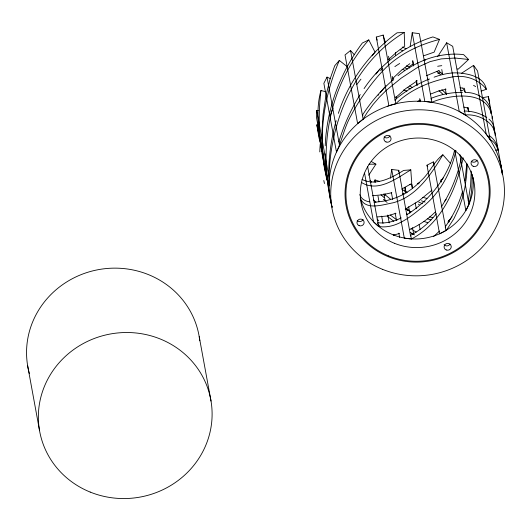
<?xml version="1.0" encoding="UTF-8"?>
<svg xmlns="http://www.w3.org/2000/svg" width="531" height="531" viewBox="0 0 531 531"><rect width="100%" height="100%" fill="white"/><g stroke="black" fill="none" stroke-linecap="round" stroke-linejoin="round"><path stroke-width="0.8" d="M501.49 168.048L501.443 169.283M494.109 130.945C494.474 126.431 492.562 121.851 488.925 119.11M325.231 145.826C326.578 108.848 340.238 72.521 362.348 43.004L368.793 39.911L375.039 52.138L372.151 55.821M467.326 164.225L466.477 176.723L464.89 187.596L462.388 198.076L458.97 208.033L453.952 218.606L447.686 228.29L445.921 230.573L439.588 233.872L426.984 165.207L433.323 161.909L434.497 164.026M318.321 110.435L316.728 110.402L316.456 117.251L329.061 185.916C327.74 126.995 351.96 64.059 404.23 32.471L404.682 46.144L396.684 52.098L388.128 59.824M466.802 163.402L465.017 180.699M502.273 174.195L500.992 165.294M491.095 113.661C491.202 100.897 478.046 92.407 466.271 92.494M495.171 135.485C494.819 121.546 477.528 113.72 465.309 114.981L459.242 111.43L446.644 42.765L452.704 46.316L465.309 114.981M325.556 91.69L320.97 90.496C318.142 114.158 318.66 138.345 323.571 161.703M410.596 236.083L398.794 170.332L391.699 169.475L390.378 178.263M410.184 46.35L412.222 32.763L419.311 33.619L431.915 102.284C447.514 95.401 483.004 89.52 490.644 111.477M398.555 171.931L398.794 170.332M431.053 99.151L431.185 98.308C441.095 94.326 451.781 92.241 462.461 92.348M463.205 157.82C456.116 189.162 441.407 223.564 411.392 238.996L404.303 238.14L391.699 169.475M384.816 195.375L385.114 193.788M461.552 157.249C457.868 174.838 451.071 191.864 441.294 206.957M455.903 150.293C451.357 172.456 439.96 193.377 422.012 207.448C409.813 217.285 395.383 229.226 378.63 226.498L373.492 221.812L364.565 173.179M454.835 150.558L465.86 210.641C472.059 199.689 472.079 186.5 472.079 174.221M330.601 78.734L327.023 77.114L323.864 83.314L336.468 151.979C342.223 140.078 344.48 126.624 351.296 115.068C354.761 108.37 358.697 101.919 362.978 95.713C368.859 87.263 375.125 79.046 382.181 71.539C397.261 55.005 418.129 44.976 439.522 39.394L434.112 52.157L423.738 55.782M454.476 150.685C447.879 177.294 429.878 200.134 406.905 214.697M336.163 120.676C331.238 138.372 328.742 156.731 328.603 175.091L329.505 175.097M462.607 191.2C459.016 203.99 453.029 216.084 445.204 226.81L445.921 230.573M320.97 90.496C315.606 109.393 318.461 129.644 321.388 148.78M338.36 113.368C348.675 81.19 369.888 52.728 397.069 32.803L404.23 32.471M374.143 182.186L375.012 179.903L379.499 181.41M347.719 67.059L339.342 60.441C322.994 98.255 316.934 141.273 327.634 181.476M354.303 54.746L350.526 50.478L345.024 54.952L357.628 123.617L363.131 119.143L367.094 112.658L373.008 104.561L379.499 97.073L386.415 90.224L401.17 78.163L418.103 67.059L430.064 61.636L441.228 58.895L455.18 58.025L468.568 59.485L458.226 69.13L457.158 68.937M450.414 163.322L442.861 154.786C431.072 174.453 416.762 196.37 393.292 202.749C383.083 204.581 365.773 210.9 360.257 198.342M360.23 94.491C351.031 109.2 343.816 125.163 338.897 141.804L339.707 142.162M437.637 56.591L438.533 55.211M446.644 42.765L439.011 54.481L439.27 55.914M368.726 175.217L375.908 164.185L371.189 161.431M464.094 111.729L464.579 111.006C472.364 111.152 480.243 113.203 486.788 117.517M364.08 88.597C380.296 64.278 404.967 45.606 432.884 36.918L439.522 39.394M375.961 74.068L379.891 68.97M446.153 199.291L444.56 201.395M378.152 95.301L378.822 94.412M452.014 216.84L447.945 221.931M380.183 92.659L385.825 85.883M368.793 39.911C329.193 84.874 318.009 147.638 331.643 204.959M443.418 177.679L440.531 181.19M436.356 213.747C429.38 222.529 420.685 230.023 410.722 235.226L411.392 238.996M387.736 106.446L388.612 105.37M339.342 60.441L334.722 65.744L330.083 79L325.815 96.27L323.087 114.404L321.985 130.965L322.178 148.726L323.791 164.643L326.95 180.354M377.375 223.378L377.999 222.741C386.017 223.704 394.121 221.473 401.25 217.889M392.396 78.78L401.21 70.45L409.846 63.674M395.622 97.611L405.817 88.564L417.306 80.745M435.154 212.095C427.88 219.316 419.278 225.151 409.965 229.412M439.515 231.071L433.688 236.474M385.466 42.805L383.17 35.092L376.28 37.07L388.878 105.735L395.774 103.757C411.1 88.81 431.769 80.619 452.578 76.909C464.924 74.692 478.663 79.119 486.343 89.268L481.106 91.159M431.982 190.158L418.972 200.818L405.246 209.174M393.199 79.75C381.324 90.018 370.877 101.945 362.401 115.167L362.978 115.804M442.861 154.786C433.88 161.437 429.891 172.688 421.568 180.201C416.357 185.611 410.47 190.417 403.885 194.054C394.805 198.992 384.517 201.734 374.196 202.125M397.945 75.794C416.038 60.819 439.993 51.852 463.603 54.627L468.568 59.485M417.778 101.527L420.121 99.934M461.678 73.178L473.586 65.359L477.575 70.981L490.173 139.646C494.5 141.717 497.262 146.191 498.005 150.837M402.013 188.877L411.751 183.5L410.795 169.854C396.717 178.33 377.966 192.879 361.339 182.385M488.693 136.148L489.443 135.671C494.149 139.016 497.574 144.346 498.124 150.14M426.406 75.721L439.256 70.444M430.482 94.12L437.803 91.292L446.033 89.195M429.36 78.986C416.921 84.057 405.259 91.06 395.044 99.782L395.29 100.591M395.967 213.336L386.701 216.037L377.11 216.94M434.092 77.174C441.938 74.32 450.281 72.402 458.678 72.933C469.444 73.948 483.9 76.783 486.343 89.268M399.398 233.494L393.252 235.2M391.792 192.707L382.347 194.831L372.609 195.7M419.57 182.876L417.253 183.46L418.567 183.872M482.115 97.77L488.394 96.629L502.213 172.024M321.454 147.698L318.919 137.469L316.854 124.885L318.427 124.652M410.795 169.854L403.646 170.431C391.659 177.799 376.081 186.368 362.029 179.445M409.428 184.549L411.81 184.357L412.594 188.644M375.908 164.185L368.919 164.205M459.985 87.821L463.039 88.113M431.915 102.284L424.827 101.428L412.222 32.763M369.656 201.86C365.859 201.375 361.95 199.437 360.23 195.859M463.855 107.063L468.468 108.138M432.865 217.683L429.579 216.88M426.924 198.408L422.742 197.32M402.133 69.335L404.635 70.125M392.774 78.601L393.856 78.94M430.999 219.973L427.256 218.699M427.701 222.708L423.95 221.381M403.62 89.938L406.958 91.133M405.146 67.995L407.682 68.957M407.363 87.515L410.622 88.869M402.206 47.04L406.029 48.679M422.384 203.672L418.773 202.105M408.425 209.772L405.538 208.517M400.168 49.648L402.763 50.77M411.04 228.715L412.102 229.206M469.079 201.09L468.276 200.711L459.826 154.448M410.987 211.896L405.319 208.915M406.467 65.791L409.826 67.537M406.753 213.854L407.708 214.358M416.224 232.04L413.224 230.427M407.191 192.408L402.027 189.487M409.673 85.969L412.567 87.655M402.73 193.53L404.011 194.286M413.271 234.198L410.277 232.405M427.787 79.046L428.829 79.71M424.209 59.187L425.57 60.149M397.015 220.066L390.438 215.121M393.796 221.268L387.252 216.263M390.577 199.244L383.873 193.828M393.736 234.695L394.706 235.459M436.787 71.519L440.431 74.572M438.945 90.589L442.808 94.166M441.819 89.626L446.544 94.106M383.953 197.459L380.992 194.718M438.878 70.935L442.721 74.559M375.961 202.437L373.406 199.855M371.693 182.186L369.948 180.314M378.789 220.869L377.136 219.084M490.173 139.646L486.184 134.024L473.586 65.359M462.926 88.093L465.289 92.421M426.984 165.207L427.767 166.621M445.628 227.573L433.323 161.909M467.234 107.999L469.112 111.689M359.905 195.142L359.706 194.645M376.28 37.07L377.196 40.157M331.829 205.656L332.2 207.05M321.069 145.534L316.854 124.885M330.713 199.098L331.052 200.572M323.89 163.163L324.222 164.623M330.05 196.145L330.541 198.362M322.271 153.3L322.582 154.8M469.026 204.442L468.276 200.711L470.605 185.485L471.229 171.108M329.134 191.678L329.432 193.171M321.673 150.286L321.965 151.793M490.863 112.386L491.042 113.309M328.988 190.928L326.193 171.878L325.151 153.771M367.671 166.761L378.63 226.498M464.439 88.199L465.222 92.487M467.977 107.508L468.767 111.802M441.765 69.501L442.681 74.506M445.31 88.816L446.359 94.538M441.341 179.664L441.606 181.098M448.828 220.431L449.087 221.865M441.055 179.611L441.5 182.053M448.529 220.345L448.828 221.978M412.806 60.653L413.729 65.658M416.483 80.679L417.273 84.973M419.762 98.56L420.293 101.421M412.594 61.045L413.496 65.937M416.185 80.599L417.081 85.491M419.775 100.153L420.074 101.786M409.056 66.475L409.355 68.101M388.553 56.259L389.296 60.288M392.25 76.404L392.993 80.433M395.947 96.542L396.392 98.965M415.222 202.955L416.271 208.676M419.158 224.407L420.081 229.419M383.17 35.092L395.774 103.757M405.1 187.343L406.135 192.985M408.651 206.685L409.832 213.13M412.494 227.633L413.53 233.275M407.542 209.088L407.841 210.707M391.367 192.361L392.681 199.51M395.177 213.104L396.484 220.252M398.847 233.129L399.637 237.423M384.099 195.03L385.154 200.751M387.776 215.062L389.223 222.927M375.012 179.903L375.457 182.325M377.972 196.019L379.008 201.661M381.67 216.163L382.997 223.412M350.526 50.478L363.131 119.143M327.023 77.114L339.628 145.779M316.728 110.402L329.333 179.066M199.211 336.694L211.026 401.071M27.625 365.633L39.44 430.004M488.394 96.629L489.615 103.359M411.81 184.357L412.029 187.569M395.396 52.43L395.622 55.642M404.828 187.337L405.166 192.156M332.147 207.282A87.004 82.882 -10.4 0 1 399.909 102.914A87.004 82.882 -10.4 0 1 502.366 173.81M472.988 177.347A57.401 54.686 -10.4 0 1 425.776 238.027A57.401 54.686 -10.4 0 1 360.25 197.844M450.016 244.121A3.591 3.418 -10.4 0 1 444.075 244.678M363.058 219.495A3.591 3.418 -10.4 0 1 357.177 220.617M390 135.803A3.591 3.418 -10.4 0 1 384.119 136.925M477.117 160.11A3.591 3.418 -10.4 0 1 471.236 161.232M414.538 234.868A296.776 103.445 64.8 0 1 411.525 233.321M379.917 226.179A296.776 137.655 87.5 0 1 378.118 224.421M324.448 183.547A302.67 214.683 6 0 1 323.81 180.507M319.775 151.899A302.67 200.386 34.8 0 1 320.273 143.954M380.674 70.742A373.047 169.469 75.3 0 1 382.672 68.214M330.455 115.141A302.67 174.885 60.7 0 1 333.09 107.999M409.786 66.315A373.047 126.511 -82.2 0 1 413.41 63.687M356.726 84.628A302.67 142.58 84.2 0 1 360.954 79.172M437.816 73.417A373.047 87.018 -60.3 0 1 441.055 72.282M394.858 66.614A302.67 109.061 -73.8 0 1 399.697 63.488M460.477 90.29A373.047 57.833 -38.6 0 1 462.833 90.356M437.663 66.282A302.67 80.128 -52.4 0 1 441.779 65.671M473.526 85.338A302.67 60.78 -31 0 1 475.637 86.653M492.29 116.634A302.67 54.361 -9.5 0 1 492.078 118.625M496.631 149.782A302.67 61.981 12 0 1 495.874 150.519M419.264 204.554A373.047 145.155 71 0 1 418.362 204.169M425.072 202.059A360.629 136.487 68.8 0 1 421.435 200.798M387.099 202.391A373.047 187.297 -85.9 0 1 383.455 199.331M29.351 373.459A87.004 82.882 -10.4 0 1 97.731 269.775A87.004 82.882 -10.4 0 1 199.782 340.749M388.327 256.719A72.654 69.216 -10.4 0 0 489.695 184.111A72.654 69.216 -10.4 0 0 374.72 137.589A72.654 69.216 -10.4 0 0 388.327 256.719M382.552 269.343A87.004 82.882 -10.4 0 0 503.939 182.392A87.004 82.882 -10.4 0 0 366.251 126.683A87.004 82.882 -10.4 0 0 382.552 269.343M394.467 243.304A57.401 54.686 -10.4 0 0 474.561 185.936A57.401 54.686 -10.4 0 0 383.714 149.178A57.401 54.686 -10.4 0 0 394.467 243.304M388.692 255.929A71.758 68.36 -10.4 0 0 488.805 184.217A71.758 68.36 -10.4 0 0 375.244 138.272A71.758 68.36 -10.4 0 0 388.692 255.929M446.226 249.962A3.591 3.418 -10.4 0 0 451.231 246.377A3.591 3.418 -10.4 0 0 445.555 244.081A3.591 3.418 -10.4 0 0 446.226 249.962M359.109 225.655A3.591 3.418 -10.4 0 0 364.113 222.071A3.591 3.418 -10.4 0 0 358.432 219.768A3.591 3.418 -10.4 0 0 359.109 225.655M386.044 141.963A3.591 3.418 -10.4 0 0 391.048 138.379A3.591 3.418 -10.4 0 0 385.373 136.082A3.591 3.418 -10.4 0 0 386.044 141.963M473.167 166.269A3.591 3.418 -10.4 0 0 478.172 162.685A3.591 3.418 -10.4 0 0 472.497 160.389A3.591 3.418 -10.4 0 0 473.167 166.269M90.204 492.078A87.004 82.882 -10.4 0 0 211.597 405.12A87.004 82.882 -10.4 0 0 73.902 349.411A87.004 82.882 -10.4 0 0 90.204 492.078"/></g></svg>
